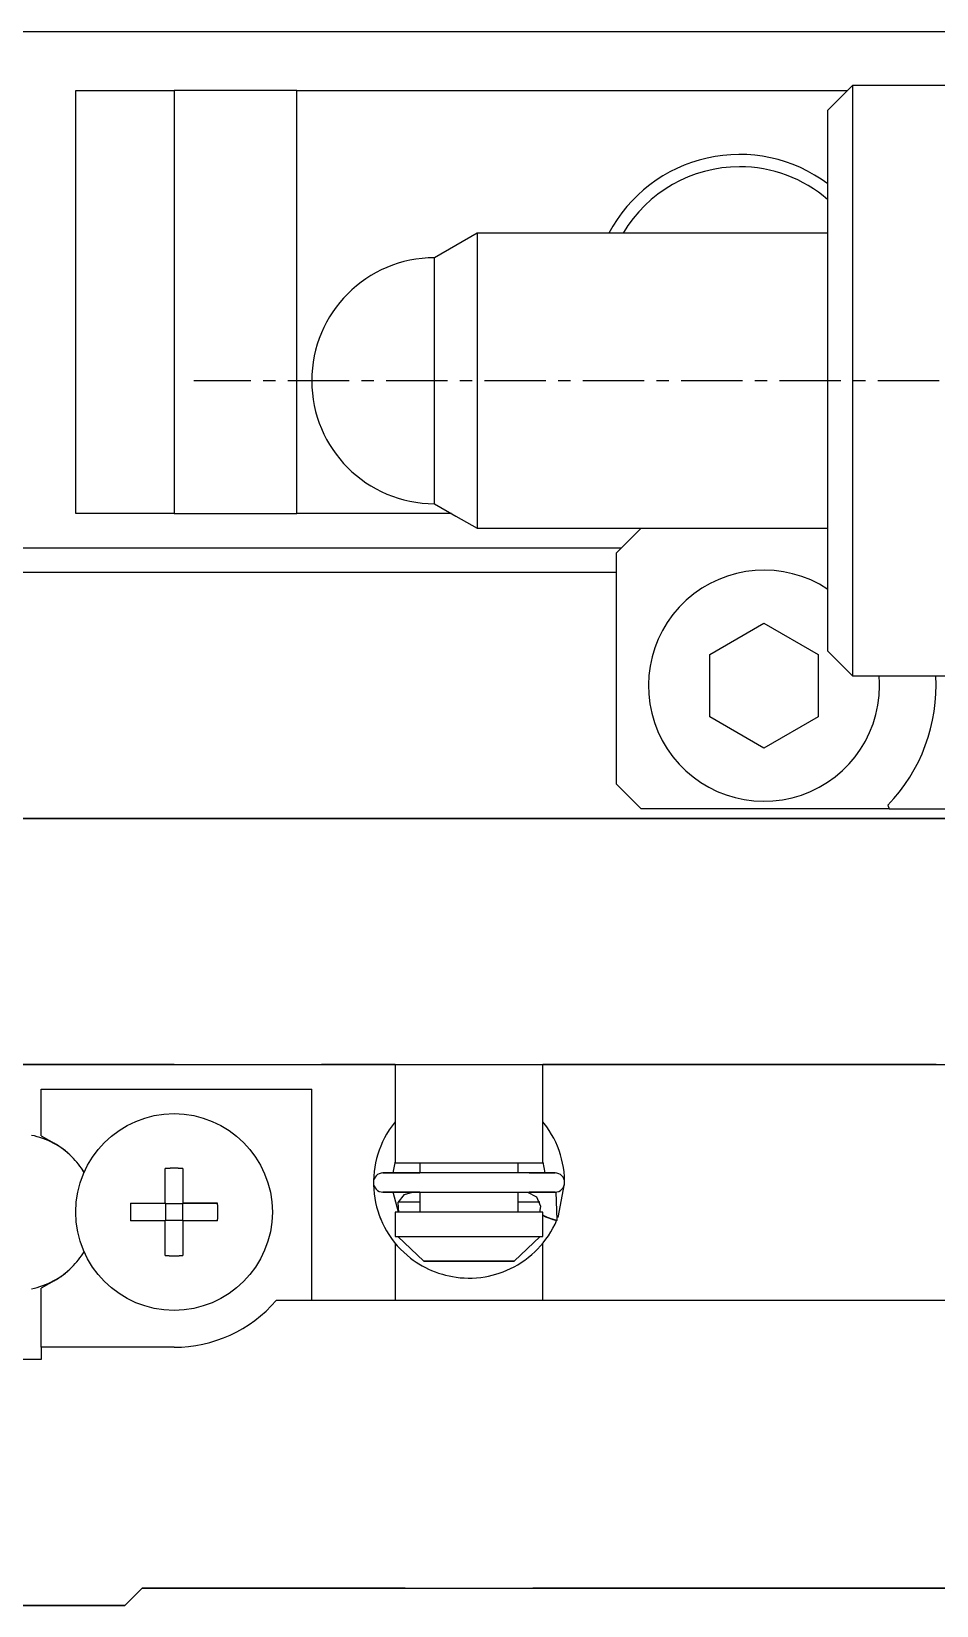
# Model space of a CAD drawing. Extents: x 404 to 656, y 81 to 248.
# Drawn here: x 432.31 to 450.72, y 130.96 to 162.96 of the extents above; entities that cross this region are included whole.
import ezdxf

# ---------------------------------------------------------------- set-up
doc = ezdxf.new("R2010")
doc.units = 0
doc.linetypes.add('CENTER', pattern=[2, 1.25, -0.25, 0.25, -0.25])
doc.layers.get('0').update_dxf_attribs({"linetype": 'CONTINUOUS'})
doc.layers.add('CENTER', color=1, linetype='CENTER')

msp = doc.modelspace()

# ---------------------------------------------------------------- linework, layer by layer
at = {"color": 7, "linetype": 'CONTINUOUS'}
for p, q in [((423.213, 162.957), (482.213, 162.957)), ((433.213, 161.757), (435.213, 161.757)), ((433.213, 153.157), (433.213, 161.757)), ((437.713, 161.757), (435.213, 161.757)), ((435.213, 161.757), (435.213, 153.157)), ((437.713, 153.157), (437.713, 161.757)), ((437.713, 161.757), (448.913, 161.757)), ((449.013, 161.857), (448.513, 161.357)), ((452.513, 161.857), (449.013, 161.857)), ((449.013, 161.857), (449.013, 149.857)), ((448.513, 150.357), (448.513, 161.357)), ((441.379, 158.857), (440.946, 158.607)), ((441.379, 158.857), (441.379, 155.83)), ((448.513, 158.857), (441.379, 158.857)), ((440.946, 158.607), (440.513, 158.357)), ((440.513, 155.835), (440.513, 158.357)), ((440.513, 153.357), (440.513, 155.835)), ((441.379, 155.83), (441.379, 152.857)), ((440.513, 153.357), (440.946, 153.107)), ((435.213, 153.157), (433.213, 153.157)), ((435.213, 153.157), (437.713, 153.157)), ((440.859, 153.157), (437.713, 153.157)), ((440.946, 153.107), (441.379, 152.857)), ((441.379, 152.857), (448.513, 152.857)), ((444.713, 152.857), (444.213, 152.357)), ((423.213, 152.457), (444.313, 152.457)), ((444.213, 147.657), (444.213, 152.357)), ((444.213, 151.957), (423.213, 151.957)), ((446.113, 150.292), (447.213, 150.927)), ((447.213, 150.927), (448.313, 150.292)), ((446.113, 149.022), (446.113, 150.292)), ((448.313, 150.292), (448.313, 149.022)), ((448.513, 150.357), (449.013, 149.857)), ((449.013, 149.857), (452.513, 149.857)), ((447.213, 148.387), (446.113, 149.022)), ((448.313, 149.022), (447.213, 148.387)), ((444.213, 147.657), (444.713, 147.157)), ((449.731, 147.226), (449.76, 147.157)), ((482.213, 146.957), (423.213, 146.957)), ((423.213, 146.957), (482.213, 146.957)), ((449.76, 147.157), (444.713, 147.157)), ((449.76, 147.157), (452.513, 147.157)), ((435.213, 141.957), (431.513, 141.957)), ((431.513, 141.957), (473.913, 141.957)), ((439.713, 141.957), (438.213, 141.957)), ((439.713, 141.957), (439.713, 139.957)), ((442.713, 139.957), (442.713, 141.957)), ((450.713, 141.957), (442.713, 141.957)), ((432.513, 140.508), (432.513, 141.457)), ((432.513, 141.457), (438.013, 141.457)), ((438.013, 137.157), (438.013, 141.457)), ((432.513, 140.508), (432.773, 140.358)), ((432.513, 140.508), (432.773, 140.358)), ((439.536, 140.541), (439.492, 140.462)), ((439.591, 140.628), (439.536, 140.541)), ((439.65, 140.712), (439.591, 140.628)), ((439.713, 140.793), (439.65, 140.712)), ((442.741, 140.758), (442.713, 140.793)), ((442.795, 140.686), (442.741, 140.758)), ((442.846, 140.612), (442.795, 140.686)), ((442.893, 140.535), (442.846, 140.612)), ((442.936, 140.456), (442.893, 140.535)), ((439.384, 140.215), (439.355, 140.13)), ((439.416, 140.299), (439.384, 140.215)), ((439.452, 140.382), (439.416, 140.299)), ((439.492, 140.462), (439.452, 140.382)), ((442.976, 140.375), (442.936, 140.456)), ((443.012, 140.293), (442.976, 140.375)), ((443.044, 140.209), (443.012, 140.293)), ((443.072, 140.123), (443.044, 140.209)), ((435.033, 139.137), (435.033, 139.844)), ((435.393, 139.844), (435.393, 139.137)), ((439.294, 139.867), (439.282, 139.778)), ((439.31, 139.956), (439.294, 139.867)), ((439.331, 140.043), (439.31, 139.956)), ((439.355, 140.13), (439.331, 140.043)), ((439.669, 139.752), (439.709, 139.958)), ((439.709, 139.958), (439.713, 139.971)), ((439.713, 139.957), (440.213, 139.957)), ((439.713, 139.957), (442.713, 139.957)), ((440.213, 139.957), (442.213, 139.957)), ((440.213, 139.957), (440.213, 139.752)), ((440.213, 139.957), (442.213, 139.957)), ((442.213, 139.957), (442.713, 139.957)), ((442.213, 139.752), (442.213, 139.957)), ((442.713, 139.969), (442.756, 139.752)), ((443.096, 140.036), (443.072, 140.123)), ((443.117, 139.949), (443.096, 140.036)), ((443.133, 139.86), (443.117, 139.949)), ((443.145, 139.771), (443.133, 139.86)), ((439.274, 139.688), (439.269, 139.599)), ((439.269, 139.599), (439.269, 139.583)), ((439.269, 139.531), (439.269, 139.509)), ((439.282, 139.778), (439.274, 139.688)), ((439.463, 139.752), (440.213, 139.752)), ((442.963, 139.752), (439.463, 139.752)), ((442.437, 139.752), (442.963, 139.752)), ((443.023, 138.849), (443.156, 139.529)), ((443.153, 139.681), (443.145, 139.771)), ((443.156, 139.591), (443.153, 139.681)), ((443.156, 139.582), (443.156, 139.591)), ((439.269, 139.509), (439.274, 139.419)), ((439.274, 139.419), (439.282, 139.329)), ((439.282, 139.329), (439.295, 139.24)), ((439.295, 139.24), (439.312, 139.152)), ((439.463, 139.362), (442.963, 139.362)), ((440.213, 139.362), (439.463, 139.362)), ((439.777, 138.957), (439.669, 139.362)), ((439.773, 139.153), (439.901, 139.316)), ((439.901, 139.316), (440.064, 139.362)), ((440.213, 139.362), (440.213, 138.957)), ((442.213, 138.957), (442.213, 139.362)), ((442.404, 139.362), (442.587, 139.268)), ((442.963, 139.362), (442.437, 139.362)), ((442.587, 139.268), (442.667, 139.078)), ((443.003, 138.797), (442.988, 139.364)), ((434.326, 139.137), (435.033, 139.137)), ((434.326, 139.137), (435.033, 139.137)), ((435.043, 139.127), (435.033, 139.137)), ((435.043, 138.788), (435.043, 139.127)), ((435.043, 139.127), (435.382, 139.127)), ((435.382, 139.127), (435.393, 139.137)), ((435.382, 139.127), (435.382, 138.788)), ((435.393, 139.137), (436.099, 139.137)), ((436.099, 139.137), (435.393, 139.137)), ((439.312, 139.152), (439.333, 139.064)), ((439.333, 139.064), (439.358, 138.978)), ((439.358, 138.978), (439.386, 138.892)), ((439.386, 138.892), (439.419, 138.81)), ((439.713, 138.957), (439.713, 138.457)), ((442.713, 138.957), (439.713, 138.957)), ((439.783, 138.946), (439.773, 139.153)), ((440.213, 139.157), (439.774, 139.157)), ((442.653, 139.157), (442.213, 139.157)), ((442.667, 139.078), (442.644, 138.949)), ((442.713, 138.457), (442.713, 138.957)), ((442.765, 138.859), (442.713, 138.886)), ((435.033, 138.777), (434.326, 138.777)), ((435.043, 138.788), (435.033, 138.777)), ((435.033, 138.071), (435.033, 138.777)), ((435.382, 138.788), (435.043, 138.788)), ((435.382, 138.788), (435.393, 138.777)), ((435.393, 138.777), (435.393, 138.071)), ((436.099, 138.777), (435.393, 138.777)), ((439.402, 138.852), (439.424, 138.793)), ((439.419, 138.81), (439.455, 138.729)), ((439.455, 138.729), (439.493, 138.651)), ((439.493, 138.651), (439.535, 138.575)), ((439.535, 138.575), (439.58, 138.502)), ((442.775, 138.855), (442.765, 138.859)), ((442.998, 138.788), (442.775, 138.855)), ((442.876, 138.551), (442.921, 138.63)), ((442.921, 138.63), (442.963, 138.712)), ((442.963, 138.712), (443.002, 138.797)), ((442.988, 138.765), (442.998, 138.789)), ((442.996, 138.792), (442.998, 138.788)), ((439.58, 138.502), (439.635, 138.422)), ((439.635, 138.422), (439.693, 138.345)), ((439.693, 138.345), (439.754, 138.273)), ((439.713, 138.457), (439.767, 138.457)), ((439.713, 138.321), (439.713, 137.157)), ((439.754, 138.273), (439.818, 138.204)), ((439.767, 138.457), (442.658, 138.457)), ((440.296, 137.957), (439.767, 138.457)), ((442.658, 138.457), (442.129, 137.957)), ((442.609, 138.205), (442.667, 138.268)), ((442.658, 138.457), (442.713, 138.457)), ((442.667, 138.268), (442.723, 138.334)), ((442.713, 137.157), (442.713, 138.321)), ((442.723, 138.334), (442.776, 138.403)), ((442.776, 138.403), (442.827, 138.475)), ((442.827, 138.475), (442.876, 138.551)), ((439.818, 138.204), (439.884, 138.139)), ((439.884, 138.139), (439.952, 138.078)), ((439.952, 138.078), (440.023, 138.021)), ((440.023, 138.021), (440.079, 137.979)), ((440.079, 137.979), (440.136, 137.939)), ((440.136, 137.939), (440.195, 137.901)), ((442.129, 137.957), (440.296, 137.957)), ((440.296, 137.957), (442.129, 137.957)), ((442.205, 137.886), (442.277, 137.931)), ((442.277, 137.931), (442.349, 137.98)), ((442.349, 137.98), (442.419, 138.033)), ((442.419, 138.033), (442.488, 138.091)), ((442.488, 138.091), (442.55, 138.146)), ((442.55, 138.146), (442.609, 138.205)), ((440.195, 137.901), (440.258, 137.864)), ((440.258, 137.864), (440.328, 137.826)), ((440.328, 137.826), (440.388, 137.797)), ((440.388, 137.797), (440.452, 137.768)), ((440.452, 137.768), (440.521, 137.741)), ((440.521, 137.741), (440.594, 137.715)), ((440.594, 137.715), (440.671, 137.691)), ((440.671, 137.691), (440.737, 137.673)), ((440.737, 137.673), (440.806, 137.657)), ((440.806, 137.657), (440.878, 137.643)), ((440.878, 137.643), (440.953, 137.631)), ((440.953, 137.631), (441.031, 137.622)), ((441.031, 137.622), (441.111, 137.616)), ((441.111, 137.616), (441.194, 137.614)), ((441.194, 137.614), (441.277, 137.615)), ((441.277, 137.615), (441.363, 137.619)), ((441.363, 137.619), (441.45, 137.628)), ((441.45, 137.628), (441.54, 137.641)), ((441.54, 137.641), (441.611, 137.655)), ((441.611, 137.655), (441.683, 137.671)), ((441.683, 137.671), (441.756, 137.691)), ((441.756, 137.691), (441.829, 137.714)), ((441.829, 137.714), (441.905, 137.741)), ((441.905, 137.741), (441.98, 137.772)), ((441.98, 137.772), (442.055, 137.806)), ((442.055, 137.806), (442.13, 137.844)), ((442.13, 137.844), (442.205, 137.886)), ((432.773, 137.557), (432.513, 137.406)), ((432.513, 136.207), (432.513, 137.406)), ((468.134, 137.157), (437.292, 137.157)), ((432.513, 136.207), (432.513, 135.957)), ((435.213, 136.207), (432.513, 136.207)), ((432.513, 135.957), (424.974, 135.957)), ((434.213, 130.957), (434.563, 131.307)), ((434.563, 131.307), (434.213, 130.957)), ((439.913, 131.307), (434.563, 131.307)), ((434.563, 131.307), (470.863, 131.307)), ((462.913, 131.307), (442.513, 131.307)), ((434.213, 130.957), (423.213, 130.957)), ((423.213, 130.957), (434.213, 130.957))]:
    msp.add_line(p, q, dxfattribs=at)
for points in [[(435.393, 139.844, 0), (435.389, 139.844, 0), (435.387, 139.844, 0), (435.385, 139.844, 0), (435.381, 139.844, 0), (435.379, 139.844, 0), (435.375, 139.844, 0), (435.373, 139.844, 0), (435.371, 139.844, 0), (435.367, 139.844, 0), (435.365, 139.844, 0), (435.361, 139.844, 0), (435.359, 139.844, 0), (435.357, 139.844, 0), (435.353, 139.844, 0), (435.351, 139.844, 0), (435.347, 139.844, 0), (435.345, 139.844, 0), (435.343, 139.844, 0), (435.339, 139.844, 0), (435.337, 139.844, 0), (435.333, 139.844, 0), (435.331, 139.844, 0), (435.329, 139.844, 0), (435.325, 139.844, 0), (435.323, 139.844, 0), (435.319, 139.844, 0), (435.317, 139.844, 0), (435.315, 139.844, 0), (435.311, 139.844, 0), (435.309, 139.844, 0), (435.305, 139.844, 0), (435.303, 139.844, 0), (435.299, 139.844, 0), (435.297, 139.844, 0), (435.295, 139.846, 0), (435.291, 139.846, 0), (435.289, 139.846, 0), (435.285, 139.846, 0), (435.283, 139.846, 0), (435.281, 139.846, 0), (435.277, 139.846, 0), (435.275, 139.846, 0), (435.271, 139.846, 0), (435.269, 139.846, 0), (435.267, 139.846, 0), (435.263, 139.846, 0), (435.261, 139.846, 0), (435.257, 139.846, 0), (435.255, 139.846, 0), (435.253, 139.846, 0), (435.249, 139.846, 0), (435.247, 139.846, 0), (435.243, 139.846, 0), (435.241, 139.846, 0), (435.239, 139.846, 0), (435.235, 139.846, 0), (435.233, 139.846, 0), (435.229, 139.846, 0), (435.227, 139.846, 0), (435.225, 139.846, 0), (435.221, 139.846, 0), (435.219, 139.846, 0), (435.215, 139.846, 0), (435.213, 139.846, 0), (435.209, 139.846, 0), (435.207, 139.846, 0), (435.205, 139.846, 0), (435.201, 139.846, 0), (435.199, 139.846, 0), (435.195, 139.846, 0), (435.193, 139.846, 0), (435.191, 139.846, 0), (435.187, 139.846, 0), (435.185, 139.846, 0), (435.181, 139.846, 0), (435.179, 139.846, 0), (435.177, 139.846, 0), (435.173, 139.846, 0), (435.171, 139.846, 0), (435.167, 139.846, 0), (435.165, 139.846, 0), (435.163, 139.846, 0), (435.159, 139.846, 0), (435.157, 139.846, 0), (435.153, 139.846, 0), (435.151, 139.846, 0), (435.149, 139.846, 0), (435.145, 139.846, 0), (435.143, 139.846, 0), (435.139, 139.846, 0), (435.137, 139.846, 0), (435.133, 139.846, 0), (435.131, 139.846, 0), (435.129, 139.844, 0), (435.125, 139.844, 0), (435.123, 139.844, 0), (435.119, 139.844, 0), (435.117, 139.844, 0), (435.115, 139.844, 0), (435.111, 139.844, 0), (435.109, 139.844, 0), (435.105, 139.844, 0), (435.103, 139.844, 0), (435.101, 139.844, 0), (435.097, 139.844, 0), (435.095, 139.844, 0), (435.091, 139.844, 0), (435.089, 139.844, 0), (435.087, 139.844, 0), (435.083, 139.844, 0), (435.081, 139.844, 0), (435.077, 139.844, 0), (435.075, 139.844, 0), (435.073, 139.844, 0), (435.069, 139.844, 0), (435.067, 139.844, 0), (435.063, 139.844, 0), (435.061, 139.844, 0), (435.059, 139.844, 0), (435.055, 139.844, 0), (435.053, 139.844, 0), (435.049, 139.844, 0), (435.047, 139.844, 0), (435.045, 139.844, 0), (435.041, 139.844, 0), (435.039, 139.844, 0), (435.035, 139.844, 0), (435.033, 139.844, 0)], [(434.327, 139.136, 0), (434.327, 139.134, 0), (434.327, 139.132, 0), (434.327, 139.128, 0), (434.327, 139.126, 0), (434.327, 139.122, 0), (434.327, 139.12, 0), (434.325, 139.118, 0), (434.325, 139.114, 0), (434.325, 139.112, 0), (434.325, 139.108, 0), (434.325, 139.106, 0), (434.325, 139.104, 0), (434.325, 139.1, 0), (434.325, 139.098, 0), (434.325, 139.094, 0), (434.325, 139.092, 0), (434.325, 139.09, 0), (434.325, 139.086, 0), (434.325, 139.084, 0), (434.325, 139.08, 0), (434.325, 139.078, 0), (434.325, 139.076, 0), (434.325, 139.072, 0), (434.325, 139.07, 0), (434.325, 139.066, 0), (434.325, 139.064, 0), (434.325, 139.06, 0), (434.325, 139.058, 0), (434.325, 139.056, 0), (434.325, 139.052, 0), (434.325, 139.05, 0), (434.325, 139.046, 0), (434.325, 139.044, 0), (434.325, 139.042, 0), (434.325, 139.038, 0), (434.325, 139.036, 0), (434.325, 139.032, 0), (434.325, 139.03, 0), (434.325, 139.028, 0), (434.325, 139.024, 0), (434.325, 139.022, 0), (434.325, 139.018, 0), (434.325, 139.016, 0), (434.325, 139.014, 0), (434.325, 139.01, 0), (434.325, 139.008, 0), (434.325, 139.004, 0), (434.325, 139.002, 0), (434.325, 139, 0), (434.325, 138.996, 0), (434.325, 138.994, 0), (434.325, 138.99, 0), (434.325, 138.988, 0), (434.325, 138.986, 0), (434.325, 138.982, 0), (434.325, 138.98, 0), (434.325, 138.976, 0), (434.325, 138.974, 0), (434.325, 138.97, 0), (434.325, 138.968, 0), (434.325, 138.966, 0), (434.325, 138.962, 0), (434.325, 138.96, 0), (434.325, 138.956, 0), (434.325, 138.954, 0), (434.325, 138.952, 0), (434.325, 138.948, 0), (434.325, 138.946, 0), (434.325, 138.942, 0), (434.325, 138.94, 0), (434.325, 138.938, 0), (434.325, 138.934, 0), (434.325, 138.932, 0), (434.325, 138.928, 0), (434.325, 138.926, 0), (434.325, 138.924, 0), (434.325, 138.92, 0), (434.325, 138.918, 0), (434.325, 138.914, 0), (434.325, 138.912, 0), (434.325, 138.91, 0), (434.325, 138.906, 0), (434.325, 138.904, 0), (434.325, 138.9, 0), (434.325, 138.898, 0), (434.325, 138.894, 0), (434.325, 138.892, 0), (434.325, 138.89, 0), (434.325, 138.886, 0), (434.325, 138.884, 0), (434.325, 138.88, 0), (434.325, 138.878, 0), (434.325, 138.876, 0), (434.325, 138.872, 0), (434.325, 138.87, 0), (434.325, 138.866, 0), (434.325, 138.864, 0), (434.325, 138.862, 0), (434.325, 138.858, 0), (434.325, 138.856, 0), (434.325, 138.852, 0), (434.325, 138.85, 0), (434.325, 138.848, 0), (434.325, 138.844, 0), (434.325, 138.842, 0), (434.325, 138.838, 0), (434.325, 138.836, 0), (434.325, 138.834, 0), (434.325, 138.83, 0), (434.325, 138.828, 0), (434.325, 138.824, 0), (434.325, 138.822, 0), (434.325, 138.82, 0), (434.325, 138.816, 0), (434.325, 138.814, 0), (434.325, 138.81, 0), (434.325, 138.808, 0), (434.325, 138.804, 0), (434.325, 138.802, 0), (434.325, 138.8, 0), (434.325, 138.796, 0), (434.327, 138.794, 0), (434.327, 138.79, 0), (434.327, 138.788, 0), (434.327, 138.786, 0), (434.327, 138.782, 0), (434.327, 138.78, 0), (434.327, 138.776, 0)], [(436.099, 138.776, 0), (436.099, 138.78, 0), (436.099, 138.782, 0), (436.099, 138.786, 0), (436.099, 138.788, 0), (436.099, 138.79, 0), (436.099, 138.794, 0), (436.099, 138.796, 0), (436.099, 138.8, 0), (436.099, 138.802, 0), (436.099, 138.804, 0), (436.099, 138.808, 0), (436.099, 138.81, 0), (436.099, 138.814, 0), (436.101, 138.816, 0), (436.101, 138.82, 0), (436.101, 138.822, 0), (436.101, 138.824, 0), (436.101, 138.828, 0), (436.101, 138.83, 0), (436.101, 138.834, 0), (436.101, 138.836, 0), (436.101, 138.838, 0), (436.101, 138.842, 0), (436.101, 138.844, 0), (436.101, 138.848, 0), (436.101, 138.85, 0), (436.101, 138.852, 0), (436.101, 138.856, 0), (436.101, 138.858, 0), (436.101, 138.862, 0), (436.101, 138.864, 0), (436.101, 138.866, 0), (436.101, 138.87, 0), (436.101, 138.872, 0), (436.101, 138.876, 0), (436.101, 138.878, 0), (436.101, 138.88, 0), (436.101, 138.884, 0), (436.101, 138.886, 0), (436.101, 138.89, 0), (436.101, 138.892, 0), (436.101, 138.894, 0), (436.101, 138.898, 0), (436.101, 138.9, 0), (436.101, 138.904, 0), (436.101, 138.906, 0), (436.101, 138.91, 0), (436.101, 138.912, 0), (436.101, 138.914, 0), (436.101, 138.918, 0), (436.101, 138.92, 0), (436.101, 138.924, 0), (436.101, 138.926, 0), (436.101, 138.928, 0), (436.101, 138.932, 0), (436.101, 138.934, 0), (436.101, 138.938, 0), (436.101, 138.94, 0), (436.101, 138.942, 0), (436.101, 138.946, 0), (436.101, 138.948, 0), (436.101, 138.952, 0), (436.101, 138.954, 0), (436.101, 138.956, 0), (436.101, 138.96, 0), (436.101, 138.962, 0), (436.101, 138.966, 0), (436.101, 138.968, 0), (436.101, 138.97, 0), (436.101, 138.974, 0), (436.101, 138.976, 0), (436.101, 138.98, 0), (436.101, 138.982, 0), (436.101, 138.986, 0), (436.101, 138.988, 0), (436.101, 138.99, 0), (436.101, 138.994, 0), (436.101, 138.996, 0), (436.101, 139, 0), (436.101, 139.002, 0), (436.101, 139.004, 0), (436.101, 139.008, 0), (436.101, 139.01, 0), (436.101, 139.014, 0), (436.101, 139.016, 0), (436.101, 139.018, 0), (436.101, 139.022, 0), (436.101, 139.024, 0), (436.101, 139.028, 0), (436.101, 139.03, 0), (436.101, 139.032, 0), (436.101, 139.036, 0), (436.101, 139.038, 0), (436.101, 139.042, 0), (436.101, 139.044, 0), (436.101, 139.046, 0), (436.101, 139.05, 0), (436.101, 139.052, 0), (436.101, 139.056, 0), (436.101, 139.058, 0), (436.101, 139.06, 0), (436.101, 139.064, 0), (436.101, 139.066, 0), (436.101, 139.07, 0), (436.101, 139.072, 0), (436.101, 139.076, 0), (436.101, 139.078, 0), (436.101, 139.08, 0), (436.101, 139.084, 0), (436.101, 139.086, 0), (436.101, 139.09, 0), (436.101, 139.092, 0), (436.101, 139.094, 0), (436.101, 139.098, 0), (436.099, 139.1, 0), (436.099, 139.104, 0), (436.099, 139.106, 0), (436.099, 139.108, 0), (436.099, 139.112, 0), (436.099, 139.114, 0), (436.099, 139.118, 0), (436.099, 139.12, 0), (436.099, 139.122, 0), (436.099, 139.126, 0), (436.099, 139.128, 0), (436.099, 139.132, 0), (436.099, 139.134, 0), (436.099, 139.136, 0)], [(442.713, 138.896, 0), (442.713, 138.896, 0), (442.713, 138.896, 0), (442.715, 138.896, 0), (442.715, 138.894, 0), (442.715, 138.894, 0), (442.715, 138.894, 0), (442.715, 138.894, 0), (442.717, 138.894, 0), (442.717, 138.894, 0), (442.717, 138.894, 0), (442.717, 138.894, 0), (442.719, 138.892, 0), (442.719, 138.892, 0), (442.719, 138.892, 0), (442.719, 138.892, 0), (442.721, 138.892, 0), (442.721, 138.892, 0), (442.721, 138.892, 0), (442.721, 138.892, 0), (442.723, 138.89, 0), (442.723, 138.89, 0), (442.723, 138.89, 0), (442.723, 138.89, 0), (442.725, 138.89, 0), (442.725, 138.89, 0), (442.725, 138.89, 0), (442.725, 138.89, 0), (442.725, 138.888, 0), (442.727, 138.888, 0), (442.727, 138.888, 0), (442.727, 138.888, 0), (442.727, 138.888, 0), (442.729, 138.888, 0), (442.729, 138.888, 0), (442.729, 138.888, 0), (442.729, 138.886, 0), (442.731, 138.886, 0), (442.731, 138.886, 0), (442.731, 138.886, 0), (442.731, 138.886, 0), (442.733, 138.886, 0), (442.733, 138.886, 0), (442.733, 138.886, 0), (442.733, 138.884, 0), (442.735, 138.884, 0), (442.735, 138.884, 0), (442.735, 138.884, 0), (442.735, 138.884, 0), (442.737, 138.884, 0), (442.737, 138.884, 0), (442.737, 138.884, 0), (442.737, 138.882, 0), (442.739, 138.882, 0), (442.739, 138.882, 0), (442.739, 138.882, 0), (442.739, 138.882, 0), (442.741, 138.882, 0), (442.741, 138.882, 0), (442.741, 138.882, 0), (442.741, 138.88, 0), (442.743, 138.88, 0), (442.743, 138.88, 0), (442.743, 138.88, 0), (442.745, 138.88, 0), (442.745, 138.88, 0), (442.745, 138.88, 0), (442.745, 138.88, 0), (442.747, 138.878, 0), (442.747, 138.878, 0), (442.747, 138.878, 0), (442.747, 138.878, 0), (442.749, 138.878, 0), (442.749, 138.878, 0), (442.749, 138.878, 0), (442.749, 138.876, 0), (442.751, 138.876, 0), (442.751, 138.876, 0), (442.751, 138.876, 0), (442.751, 138.876, 0), (442.753, 138.876, 0), (442.753, 138.876, 0), (442.753, 138.876, 0), (442.755, 138.874, 0), (442.755, 138.874, 0), (442.755, 138.874, 0), (442.755, 138.874, 0), (442.757, 138.874, 0), (442.757, 138.874, 0), (442.757, 138.874, 0), (442.757, 138.874, 0), (442.759, 138.872, 0), (442.759, 138.872, 0), (442.759, 138.872, 0), (442.759, 138.872, 0), (442.761, 138.872, 0), (442.761, 138.872, 0), (442.761, 138.872, 0), (442.763, 138.872, 0), (442.763, 138.87, 0), (442.763, 138.87, 0), (442.763, 138.87, 0), (442.765, 138.87, 0), (442.765, 138.87, 0), (442.765, 138.87, 0), (442.765, 138.87, 0), (442.767, 138.868, 0), (442.767, 138.868, 0), (442.767, 138.868, 0), (442.769, 138.868, 0), (442.769, 138.868, 0), (442.769, 138.868, 0), (442.769, 138.868, 0), (442.771, 138.868, 0), (442.771, 138.866, 0), (442.771, 138.866, 0), (442.773, 138.866, 0), (442.773, 138.866, 0), (442.773, 138.866, 0), (442.773, 138.866, 0), (442.775, 138.866, 0), (442.775, 138.866, 0), (442.775, 138.864, 0), (442.775, 138.864, 0), (442.777, 138.864, 0), (442.777, 138.864, 0), (442.777, 138.864, 0), (442.779, 138.864, 0), (442.779, 138.864, 0)], [(439.425, 138.794, 0), (439.425, 138.794, 0), (439.425, 138.794, 0), (439.425, 138.794, 0), (439.425, 138.794, 0), (439.425, 138.794, 0), (439.425, 138.794, 0), (439.425, 138.794, 0), (439.425, 138.794, 0), (439.425, 138.794, 0), (439.425, 138.792, 0), (439.425, 138.792, 0), (439.425, 138.792, 0), (439.425, 138.792, 0), (439.425, 138.792, 0), (439.425, 138.792, 0), (439.425, 138.792, 0), (439.425, 138.792, 0), (439.425, 138.792, 0), (439.425, 138.792, 0), (439.425, 138.792, 0), (439.425, 138.792, 0), (439.425, 138.792, 0), (439.425, 138.792, 0), (439.425, 138.792, 0), (439.425, 138.792, 0), (439.425, 138.792, 0), (439.425, 138.792, 0), (439.425, 138.792, 0), (439.425, 138.792, 0), (439.425, 138.792, 0), (439.425, 138.792, 0), (439.425, 138.792, 0), (439.425, 138.792, 0), (439.425, 138.792, 0), (439.425, 138.792, 0), (439.425, 138.792, 0), (439.425, 138.792, 0), (439.425, 138.792, 0), (439.425, 138.792, 0), (439.425, 138.792, 0), (439.425, 138.792, 0), (439.425, 138.792, 0), (439.425, 138.792, 0), (439.425, 138.792, 0), (439.425, 138.792, 0), (439.425, 138.792, 0), (439.425, 138.792, 0), (439.425, 138.792, 0), (439.425, 138.792, 0), (439.425, 138.792, 0), (439.425, 138.792, 0), (439.425, 138.792, 0), (439.425, 138.792, 0), (439.425, 138.792, 0), (439.425, 138.792, 0), (439.425, 138.79, 0), (439.425, 138.79, 0), (439.425, 138.79, 0), (439.425, 138.79, 0), (439.425, 138.79, 0), (439.425, 138.79, 0), (439.425, 138.79, 0), (439.425, 138.79, 0), (439.425, 138.79, 0), (439.425, 138.79, 0), (439.425, 138.79, 0), (439.425, 138.79, 0), (439.425, 138.79, 0), (439.425, 138.79, 0), (439.425, 138.79, 0), (439.425, 138.79, 0), (439.425, 138.79, 0), (439.425, 138.79, 0), (439.427, 138.79, 0), (439.427, 138.79, 0), (439.427, 138.79, 0), (439.427, 138.79, 0), (439.427, 138.79, 0), (439.427, 138.79, 0), (439.427, 138.79, 0), (439.427, 138.79, 0), (439.427, 138.79, 0), (439.427, 138.79, 0), (439.427, 138.79, 0), (439.427, 138.79, 0), (439.427, 138.79, 0), (439.427, 138.79, 0), (439.427, 138.79, 0), (439.427, 138.79, 0), (439.427, 138.79, 0), (439.427, 138.79, 0), (439.427, 138.79, 0), (439.427, 138.79, 0), (439.427, 138.79, 0), (439.427, 138.79, 0), (439.427, 138.79, 0), (439.427, 138.79, 0), (439.427, 138.79, 0), (439.427, 138.79, 0), (439.427, 138.79, 0), (439.427, 138.79, 0), (439.427, 138.79, 0), (439.427, 138.79, 0), (439.427, 138.79, 0), (439.427, 138.79, 0), (439.427, 138.79, 0), (439.429, 138.79, 0), (439.429, 138.79, 0), (439.429, 138.79, 0), (439.429, 138.79, 0), (439.429, 138.79, 0), (439.429, 138.79, 0), (439.429, 138.79, 0), (439.429, 138.79, 0), (439.429, 138.79, 0), (439.429, 138.79, 0), (439.429, 138.79, 0), (439.429, 138.79, 0), (439.429, 138.79, 0), (439.429, 138.79, 0), (439.429, 138.79, 0), (439.429, 138.79, 0), (439.429, 138.79, 0), (439.429, 138.79, 0), (439.429, 138.79, 0), (439.429, 138.79, 0), (439.429, 138.79, 0), (439.429, 138.79, 0)], [(442.779, 138.864, 0), (442.781, 138.862, 0), (442.783, 138.862, 0), (442.785, 138.86, 0), (442.787, 138.86, 0), (442.789, 138.858, 0), (442.791, 138.858, 0), (442.793, 138.856, 0), (442.795, 138.856, 0), (442.799, 138.854, 0), (442.801, 138.854, 0), (442.803, 138.852, 0), (442.805, 138.852, 0), (442.807, 138.85, 0), (442.809, 138.85, 0), (442.811, 138.848, 0), (442.813, 138.848, 0), (442.815, 138.848, 0), (442.817, 138.846, 0), (442.821, 138.846, 0), (442.823, 138.844, 0), (442.825, 138.844, 0), (442.827, 138.842, 0), (442.829, 138.842, 0), (442.831, 138.84, 0), (442.833, 138.84, 0), (442.835, 138.838, 0), (442.837, 138.838, 0), (442.839, 138.838, 0), (442.843, 138.836, 0), (442.845, 138.836, 0), (442.847, 138.834, 0), (442.849, 138.834, 0), (442.851, 138.832, 0), (442.853, 138.832, 0), (442.855, 138.832, 0), (442.857, 138.83, 0), (442.859, 138.83, 0), (442.861, 138.828, 0), (442.863, 138.828, 0), (442.865, 138.828, 0), (442.867, 138.826, 0), (442.871, 138.826, 0), (442.873, 138.824, 0), (442.875, 138.824, 0), (442.877, 138.824, 0), (442.879, 138.822, 0), (442.881, 138.822, 0), (442.883, 138.82, 0), (442.885, 138.82, 0), (442.887, 138.82, 0), (442.889, 138.818, 0), (442.891, 138.818, 0), (442.893, 138.818, 0), (442.895, 138.816, 0), (442.897, 138.816, 0), (442.899, 138.816, 0), (442.901, 138.814, 0), (442.903, 138.814, 0), (442.905, 138.814, 0), (442.907, 138.812, 0), (442.909, 138.812, 0), (442.911, 138.812, 0), (442.913, 138.81, 0), (442.915, 138.81, 0), (442.917, 138.81, 0), (442.919, 138.808, 0), (442.921, 138.808, 0), (442.923, 138.808, 0), (442.923, 138.806, 0), (442.925, 138.806, 0), (442.927, 138.806, 0), (442.929, 138.806, 0), (442.931, 138.804, 0), (442.933, 138.804, 0), (442.935, 138.804, 0), (442.937, 138.804, 0), (442.939, 138.802, 0), (442.939, 138.802, 0), (442.941, 138.802, 0), (442.943, 138.802, 0), (442.945, 138.8, 0), (442.947, 138.8, 0), (442.947, 138.8, 0), (442.949, 138.8, 0), (442.951, 138.8, 0), (442.953, 138.798, 0), (442.955, 138.798, 0), (442.955, 138.798, 0), (442.957, 138.798, 0), (442.959, 138.798, 0), (442.959, 138.798, 0), (442.961, 138.796, 0), (442.963, 138.796, 0), (442.965, 138.796, 0), (442.965, 138.796, 0), (442.967, 138.796, 0), (442.969, 138.796, 0), (442.969, 138.796, 0), (442.971, 138.794, 0), (442.971, 138.794, 0), (442.973, 138.794, 0), (442.975, 138.794, 0), (442.975, 138.794, 0), (442.977, 138.794, 0), (442.977, 138.794, 0), (442.979, 138.794, 0), (442.981, 138.794, 0), (442.981, 138.794, 0), (442.983, 138.794, 0), (442.983, 138.792, 0), (442.985, 138.792, 0), (442.985, 138.792, 0), (442.987, 138.792, 0), (442.987, 138.792, 0), (442.987, 138.792, 0), (442.989, 138.792, 0), (442.989, 138.792, 0), (442.991, 138.792, 0), (442.991, 138.792, 0), (442.993, 138.792, 0), (442.993, 138.792, 0), (442.993, 138.792, 0), (442.995, 138.792, 0), (442.995, 138.792, 0), (442.995, 138.792, 0), (442.997, 138.792, 0), (442.997, 138.792, 0), (442.997, 138.792, 0)], [(442.997, 138.792, 0), (442.997, 138.792, 0), (442.997, 138.792, 0), (442.997, 138.792, 0), (442.997, 138.792, 0), (442.997, 138.792, 0), (442.997, 138.792, 0), (442.997, 138.794, 0), (442.997, 138.794, 0), (442.997, 138.794, 0), (442.999, 138.794, 0), (442.999, 138.794, 0), (442.999, 138.794, 0), (442.999, 138.794, 0), (442.999, 138.794, 0), (442.999, 138.794, 0), (442.999, 138.794, 0), (442.999, 138.794, 0), (442.999, 138.794, 0), (442.999, 138.794, 0), (442.999, 138.794, 0), (442.999, 138.794, 0), (442.999, 138.794, 0), (442.999, 138.794, 0), (442.999, 138.794, 0), (442.999, 138.794, 0), (442.999, 138.794, 0), (442.999, 138.794, 0), (442.999, 138.794, 0), (442.999, 138.794, 0), (442.999, 138.794, 0), (442.999, 138.794, 0), (442.999, 138.794, 0), (442.999, 138.794, 0), (442.999, 138.794, 0), (442.999, 138.794, 0), (442.999, 138.794, 0), (442.999, 138.794, 0), (442.999, 138.794, 0), (442.999, 138.794, 0), (442.999, 138.794, 0), (442.999, 138.794, 0), (442.999, 138.794, 0), (442.999, 138.794, 0), (443.001, 138.794, 0), (443.001, 138.794, 0), (443.001, 138.794, 0), (443.001, 138.794, 0), (443.001, 138.794, 0), (443.001, 138.794, 0), (443.001, 138.794, 0), (443.001, 138.794, 0), (443.001, 138.794, 0), (443.001, 138.794, 0), (443.001, 138.794, 0), (443.001, 138.794, 0), (443.001, 138.794, 0), (443.001, 138.794, 0), (443.001, 138.794, 0), (443.001, 138.794, 0), (443.001, 138.794, 0), (443.001, 138.794, 0), (443.001, 138.794, 0), (443.001, 138.794, 0), (443.001, 138.794, 0), (443.001, 138.794, 0), (443.001, 138.794, 0), (443.001, 138.794, 0), (443.001, 138.794, 0), (443.001, 138.794, 0), (443.001, 138.794, 0), (443.001, 138.794, 0), (443.001, 138.794, 0), (443.001, 138.794, 0), (443.001, 138.794, 0), (443.001, 138.794, 0), (443.001, 138.794, 0), (443.001, 138.794, 0), (443.001, 138.794, 0), (443.001, 138.794, 0), (443.001, 138.794, 0), (443.001, 138.794, 0), (443.001, 138.794, 0), (443.001, 138.794, 0), (443.001, 138.794, 0), (443.001, 138.794, 0), (443.001, 138.794, 0), (443.001, 138.794, 0), (443.001, 138.794, 0), (443.001, 138.794, 0), (443.001, 138.794, 0), (443.001, 138.794, 0), (443.003, 138.794, 0), (443.003, 138.794, 0), (443.003, 138.796, 0), (443.003, 138.796, 0), (443.003, 138.796, 0), (443.003, 138.796, 0), (443.003, 138.796, 0), (443.003, 138.796, 0), (443.003, 138.796, 0), (443.003, 138.796, 0), (443.003, 138.796, 0), (443.003, 138.796, 0), (443.003, 138.796, 0), (443.003, 138.796, 0), (443.003, 138.796, 0), (443.003, 138.796, 0), (443.003, 138.796, 0), (443.003, 138.796, 0), (443.003, 138.796, 0), (443.003, 138.796, 0), (443.003, 138.796, 0), (443.003, 138.796, 0), (443.003, 138.796, 0), (443.003, 138.796, 0), (443.003, 138.796, 0), (443.003, 138.796, 0), (443.003, 138.796, 0), (443.003, 138.796, 0), (443.003, 138.796, 0), (443.003, 138.796, 0), (443.003, 138.796, 0), (443.003, 138.796, 0), (443.003, 138.796, 0), (443.003, 138.796, 0), (443.003, 138.796, 0), (443.003, 138.796, 0), (443.003, 138.796, 0)], [(435.033, 138.07, 0), (435.035, 138.07, 0), (435.039, 138.07, 0), (435.041, 138.07, 0), (435.045, 138.07, 0), (435.047, 138.07, 0), (435.049, 138.07, 0), (435.053, 138.07, 0), (435.055, 138.07, 0), (435.059, 138.07, 0), (435.061, 138.07, 0), (435.063, 138.07, 0), (435.067, 138.07, 0), (435.069, 138.07, 0), (435.073, 138.07, 0), (435.075, 138.07, 0), (435.077, 138.07, 0), (435.081, 138.07, 0), (435.083, 138.07, 0), (435.087, 138.07, 0), (435.089, 138.07, 0), (435.091, 138.07, 0), (435.095, 138.07, 0), (435.097, 138.07, 0), (435.101, 138.07, 0), (435.103, 138.07, 0), (435.105, 138.07, 0), (435.109, 138.07, 0), (435.111, 138.068, 0), (435.115, 138.068, 0), (435.117, 138.068, 0), (435.119, 138.068, 0), (435.123, 138.068, 0), (435.125, 138.068, 0), (435.129, 138.068, 0), (435.131, 138.068, 0), (435.133, 138.068, 0), (435.137, 138.068, 0), (435.139, 138.068, 0), (435.143, 138.068, 0), (435.145, 138.068, 0), (435.149, 138.068, 0), (435.151, 138.068, 0), (435.153, 138.068, 0), (435.157, 138.068, 0), (435.159, 138.068, 0), (435.163, 138.068, 0), (435.165, 138.068, 0), (435.167, 138.068, 0), (435.171, 138.068, 0), (435.173, 138.068, 0), (435.177, 138.068, 0), (435.179, 138.068, 0), (435.181, 138.068, 0), (435.185, 138.068, 0), (435.187, 138.068, 0), (435.191, 138.068, 0), (435.193, 138.068, 0), (435.195, 138.068, 0), (435.199, 138.068, 0), (435.201, 138.068, 0), (435.205, 138.068, 0), (435.207, 138.068, 0), (435.209, 138.068, 0), (435.213, 138.068, 0), (435.215, 138.068, 0), (435.219, 138.068, 0), (435.221, 138.068, 0), (435.225, 138.068, 0), (435.227, 138.068, 0), (435.229, 138.068, 0), (435.233, 138.068, 0), (435.235, 138.068, 0), (435.239, 138.068, 0), (435.241, 138.068, 0), (435.243, 138.068, 0), (435.247, 138.068, 0), (435.249, 138.068, 0), (435.253, 138.068, 0), (435.255, 138.068, 0), (435.257, 138.068, 0), (435.261, 138.068, 0), (435.263, 138.068, 0), (435.267, 138.068, 0), (435.269, 138.068, 0), (435.271, 138.068, 0), (435.275, 138.068, 0), (435.277, 138.068, 0), (435.281, 138.068, 0), (435.283, 138.068, 0), (435.285, 138.068, 0), (435.289, 138.068, 0), (435.291, 138.068, 0), (435.295, 138.068, 0), (435.297, 138.068, 0), (435.299, 138.068, 0), (435.303, 138.068, 0), (435.305, 138.068, 0), (435.309, 138.068, 0), (435.311, 138.068, 0), (435.315, 138.068, 0), (435.317, 138.07, 0), (435.319, 138.07, 0), (435.323, 138.07, 0), (435.325, 138.07, 0), (435.329, 138.07, 0), (435.331, 138.07, 0), (435.333, 138.07, 0), (435.337, 138.07, 0), (435.339, 138.07, 0), (435.343, 138.07, 0), (435.345, 138.07, 0), (435.347, 138.07, 0), (435.351, 138.07, 0), (435.353, 138.07, 0), (435.357, 138.07, 0), (435.359, 138.07, 0), (435.361, 138.07, 0), (435.365, 138.07, 0), (435.367, 138.07, 0), (435.371, 138.07, 0), (435.373, 138.07, 0), (435.375, 138.07, 0), (435.379, 138.07, 0), (435.381, 138.07, 0), (435.385, 138.07, 0), (435.387, 138.07, 0), (435.389, 138.07, 0), (435.393, 138.07, 0)]]:
    msp.add_polyline3d(points, dxfattribs=at)
msp.add_circle((435.213, 138.957), 2, dxfattribs=at)
for centre, radius, start, end in [((446.713, 157.457), 3, 53.1301, 152.1819), ((446.713, 157.457), 2.75, 90, 149.3967), ((446.713, 157.457), 2.75, 49.1148, 90), ((440.513, 155.857), 2.5, 90, 270), ((447.213, 149.657), 2.35, 56.4138, 0), ((447.213, 149.657), 2.35, 0, 4.8821), ((447.213, 149.657), 3.5, 316.011, 3.2758), ((432.013, 138.957), 1.587, 44.9998, 79.107), ((431.898, 138.842), 1.75, 45, 60), ((432.013, 138.957), 1.587, 30.4333, 44.9998), ((431.898, 138.842), 1.75, 31.8815, 45), ((439.463, 139.557), 0.195, 90, 270), ((442.963, 139.557), 0.195, 270, 90), ((432.013, 138.957), 1.587, 315.0002, 329.5667), ((431.898, 139.072), 1.75, 315, 328.1185), ((432.013, 138.957), 1.587, 280.893, 315.0002), ((431.898, 139.072), 1.75, 300, 315), ((435.213, 138.957), 2.75, 270, 319.1148)]:
    msp.add_arc(centre, radius, start, end, dxfattribs=at)
at = {"layer": 'CENTER', "color": 1, "linetype": 'CENTER'}
msp.add_line((484.776, 155.857), (435.615, 155.857), dxfattribs=at)

doc.saveas('drawing.dxf')
